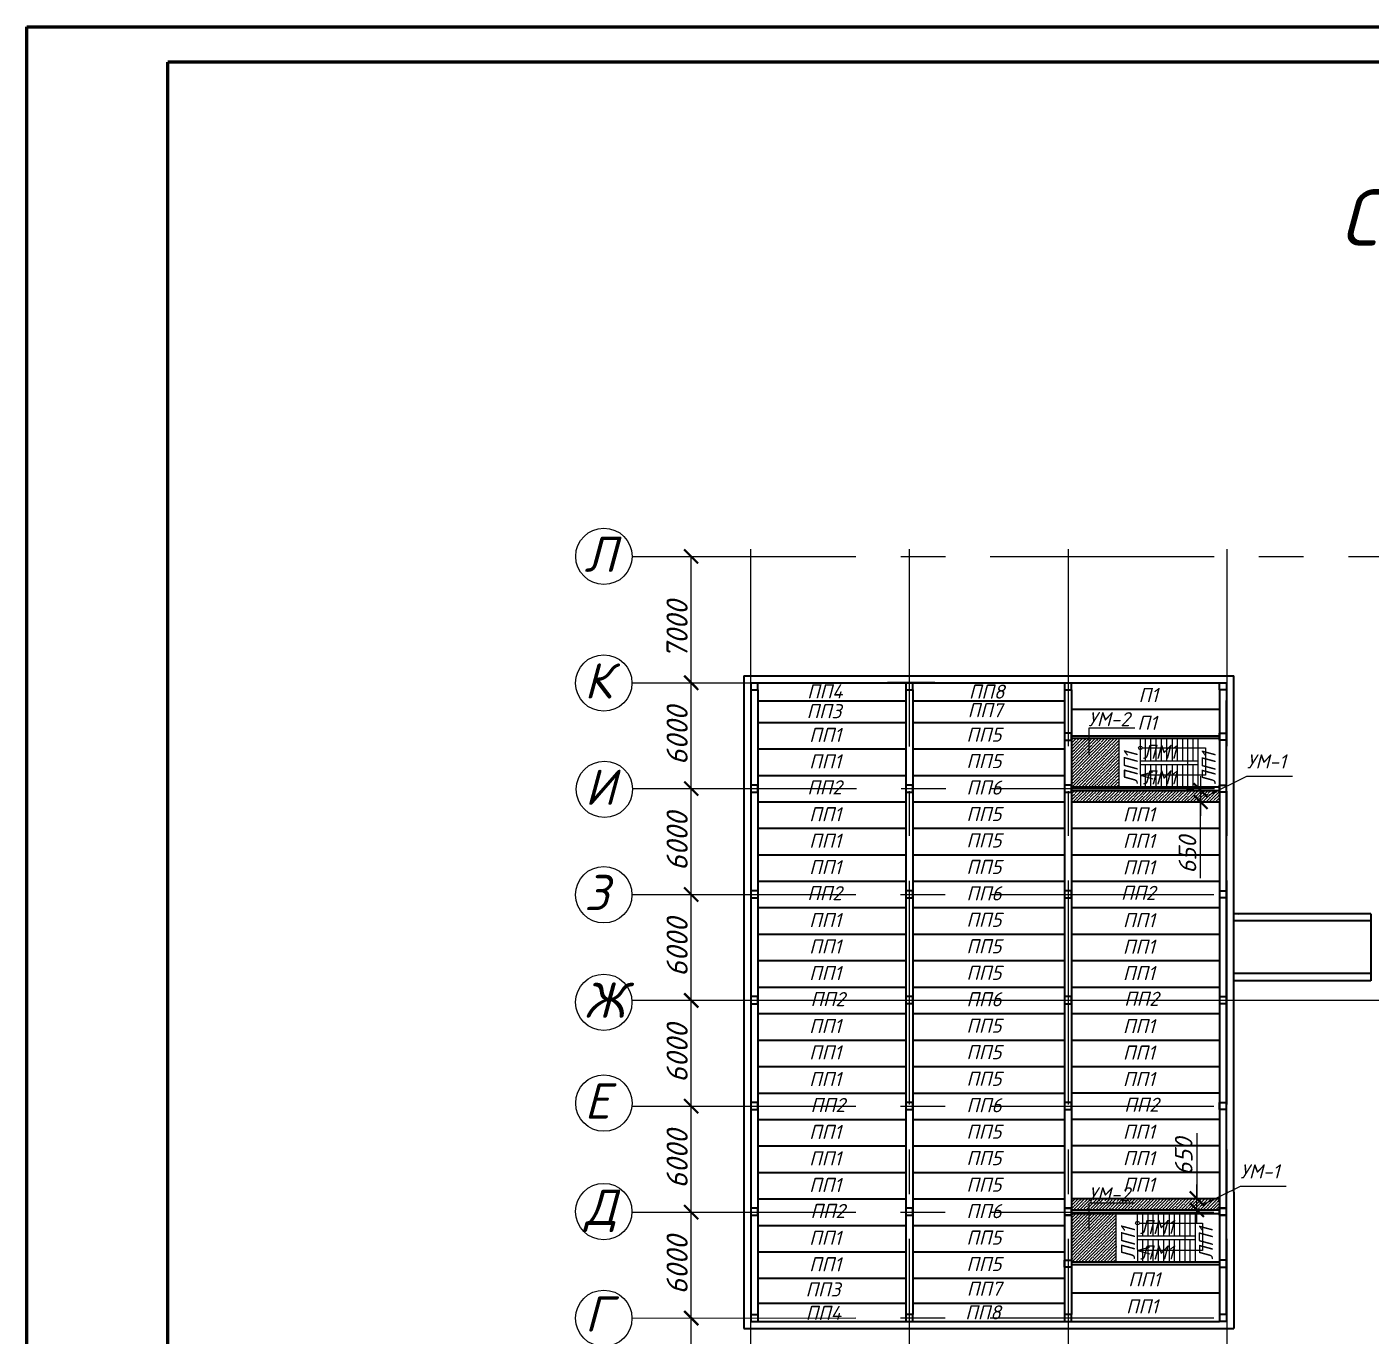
# Model space of a CAD drawing. Header units: millimetres. Extents: x -345369 to 252202, y 74562 to 424723.
# Drawn here: x -63566 to -44499, y 317889 to 336453 of the extents above; entities that cross this region are included whole.
import ezdxf
from ezdxf.enums import TextEntityAlignment as Align

# ---------------------------------------------------------------- set-up
doc = ezdxf.new("R2010")
doc.units = ezdxf.units.MM
doc.linetypes.add('CENTER', pattern=[50.8, 31.75, -6.35, 6.35, -6.35])
doc.linetypes.add('DASHDOT', pattern=[1, 0.5, -0.25, 0, -0.25])
doc.layers.add('DRAWING', color=7, linetype='Continuous')
for name, color, linetype, lineweight in [('S Asys', 1, 'DASHDOT', 13), ('колонны', 7, 'Continuous', 60), ('Нащельники', 1, 'Continuous', 30), ('Перекрытие', 7, 'Continuous', 20)]:
    doc.layers.add(name, color=color, linetype=linetype, lineweight=lineweight)
doc.styles.get("Standard").update_dxf_attribs({"font": 'isocpeur.TTF', "oblique": 15})
doc.dimstyles.new('ARCH1_ Наташа', dxfattribs={"dimtxt": 300, "dimasz": 200, "dimexe": 0, "dimexo": 0, "dimgap": 50, "dimtad": 1, "dimdec": 0, "dimlfac": 4, "dimzin": 13, "dimdsep": 46, "dimtxsty": 'Standard', "dimblk": 'ARCHTICK', "dimcen": 250, "dimdle": 1, "dimse1": 1, "dimclrt": 256, "dimadec": 0, "dimazin": 0, "dimtfac": 1, "dimtdec": 0, "dimtmove": 1, "dimatfit": 3, "dimldrblk": 'ARCHTICK', "dimfxl": 1, "dimtfill": 1, "dimtzin": 13, "dimarcsym": 0})
doc.dimstyles.new('ss400', dxfattribs={"dimtxt": 250, "dimasz": 200, "dimexe": 200, "dimexo": 200, "dimgap": 62.5, "dimtad": 1, "dimdec": 0, "dimlfac": 4, "dimrnd": 10, "dimdsep": 46, "dimtxsty": 'Standard', "dimblk": 'ARCHTICK', "dimcen": 250, "dimdle": 200, "dimadec": 0, "dimazin": 0, "dimtfac": 1, "dimtdec": 0, "dimtmove": 1, "dimatfit": 3, "dimfxl": 1, "dimarcsym": 0})
pattern_1 = [(45, (-1321707.774, 333921.09), (-44.9012806, 44.9012806), []), (45, (-1321662.87, 333921.09), (-44.9012806, 44.9012806), [79.375, -15.875, 0, -15.875])]

# ---------------------------------------------------------------- blocks, each defined once
blk = doc.blocks.new('_ArchTick')
at = {"color": 0, "linetype": 'ByBlock', "const_width": 0.15}
blk.add_lwpolyline([(-0.5, -0.5), (0.5, 0.5)], dxfattribs=at)
blk = doc.blocks.new('*D510')
at = {"layer": 'Defpoints', "color": 0, "transparency": 16777216}
for p in [(-54143, 319646), (-54143, 319646), (-53468, 318146)]:
    blk.add_point(p, dxfattribs=at)
at = {"layer": 'Нащельники', "color": 0, "lineweight": -2, "transparency": 16777216}
blk.add_line((-54143, 318145), (-54143, 319647), dxfattribs=at)
at = {"layer": 'Нащельники', "color": 0, "lineweight": -2, "transparency": 16777216, "xscale": 200, "yscale": 200, "zscale": 200}
for p, rotation in [((-54143, 319646), 90), ((-54143, 318146), 270)]:
    blk.add_blockref('_ArchTick', p, dxfattribs=dict(at, rotation=rotation))
at = {"layer": 'Нащельники', "lineweight": 25, "transparency": 16777216, "insert": (-54343, 318896), "char_height": 300, "attachment_point": 5, "rotation": 90, "bg_fill": 3, "box_fill_scale": 1.1, "bg_fill_color": 256, "bg_fill_true_color": 13158600, "bg_fill_transparency": 0}
blk.add_mtext('6000', dxfattribs=at)
blk = doc.blocks.new('*D511')
at = {"layer": 'Defpoints', "color": 0, "transparency": 16777216}
for p in [(-54143, 318145), (-54125, 318145), (-54143, 316256)]:
    blk.add_point(p, dxfattribs=at)
at = {"layer": 'Нащельники', "color": 0, "lineweight": -2, "transparency": 16777216}
for p, q in [((-54143, 316255), (-54143, 318146)), ((-54125, 318145), (-54143, 318145))]:
    blk.add_line(p, q, dxfattribs=at)
at = {"layer": 'Нащельники', "color": 0, "lineweight": -2, "transparency": 16777216, "xscale": 200, "yscale": 200, "zscale": 200}
for p, rotation in [((-54143, 318145), 90), ((-54143, 316256), 270)]:
    blk.add_blockref('_ArchTick', p, dxfattribs=dict(at, rotation=rotation))
at = {"layer": 'Нащельники', "lineweight": 25, "transparency": 16777216, "insert": (-54343, 317304), "char_height": 300, "attachment_point": 5, "rotation": 90, "bg_fill": 3, "box_fill_scale": 1.1, "bg_fill_color": 256, "bg_fill_true_color": 13158600, "bg_fill_transparency": 0}
blk.add_mtext('7000', dxfattribs=at)
blk = doc.blocks.new('*D512')
at = {"layer": 'Defpoints', "color": 0, "transparency": 16777216}
for p in [(-54143, 321148), (-54143, 321148), (-53468, 319648)]:
    blk.add_point(p, dxfattribs=at)
at = {"layer": 'Нащельники', "color": 0, "lineweight": -2, "transparency": 16777216}
blk.add_line((-54143, 319647), (-54143, 321149), dxfattribs=at)
at = {"layer": 'Нащельники', "color": 0, "lineweight": -2, "transparency": 16777216, "xscale": 200, "yscale": 200, "zscale": 200}
for p, rotation in [((-54143, 321148), 90), ((-54143, 319648), 270)]:
    blk.add_blockref('_ArchTick', p, dxfattribs=dict(at, rotation=rotation))
at = {"layer": 'Нащельники', "lineweight": 25, "transparency": 16777216, "insert": (-54343, 320398), "char_height": 300, "attachment_point": 5, "rotation": 90, "bg_fill": 3, "box_fill_scale": 1.1, "bg_fill_color": 256, "bg_fill_true_color": 13158600, "bg_fill_transparency": 0}
blk.add_mtext('6000', dxfattribs=at)
blk = doc.blocks.new('*D513')
at = {"layer": 'Defpoints', "color": 0, "transparency": 16777216}
for p in [(-54143, 322649), (-54143, 322649), (-53468, 321149)]:
    blk.add_point(p, dxfattribs=at)
at = {"layer": 'Нащельники', "color": 0, "lineweight": -2, "transparency": 16777216}
blk.add_line((-54143, 321148), (-54143, 322650), dxfattribs=at)
at = {"layer": 'Нащельники', "color": 0, "lineweight": -2, "transparency": 16777216, "xscale": 200, "yscale": 200, "zscale": 200}
for p, rotation in [((-54143, 322649), 90), ((-54143, 321149), 270)]:
    blk.add_blockref('_ArchTick', p, dxfattribs=dict(at, rotation=rotation))
at = {"layer": 'Нащельники', "lineweight": 25, "transparency": 16777216, "insert": (-54343, 321899), "char_height": 300, "attachment_point": 5, "rotation": 90, "bg_fill": 3, "box_fill_scale": 1.1, "bg_fill_color": 256, "bg_fill_true_color": 13158600, "bg_fill_transparency": 0}
blk.add_mtext('6000', dxfattribs=at)
blk = doc.blocks.new('*D514')
at = {"layer": 'Defpoints', "color": 0, "transparency": 16777216}
for p in [(-54143, 324151), (-54143, 324151), (-53468, 322651)]:
    blk.add_point(p, dxfattribs=at)
at = {"layer": 'Нащельники', "color": 0, "lineweight": -2, "transparency": 16777216}
blk.add_line((-54143, 322650), (-54143, 324152), dxfattribs=at)
at = {"layer": 'Нащельники', "color": 0, "lineweight": -2, "transparency": 16777216, "xscale": 200, "yscale": 200, "zscale": 200}
for p, rotation in [((-54143, 324151), 90), ((-54143, 322651), 270)]:
    blk.add_blockref('_ArchTick', p, dxfattribs=dict(at, rotation=rotation))
at = {"layer": 'Нащельники', "lineweight": 25, "transparency": 16777216, "insert": (-54343, 323401), "char_height": 300, "attachment_point": 5, "rotation": 90, "bg_fill": 3, "box_fill_scale": 1.1, "bg_fill_color": 256, "bg_fill_true_color": 13158600, "bg_fill_transparency": 0}
blk.add_mtext('6000', dxfattribs=at)
blk = doc.blocks.new('*D515')
at = {"layer": 'Defpoints', "color": 0, "transparency": 16777216}
for p in [(-54143, 325652), (-54143, 325652), (-53468, 324152)]:
    blk.add_point(p, dxfattribs=at)
at = {"layer": 'Нащельники', "color": 0, "lineweight": -2, "transparency": 16777216}
blk.add_line((-54143, 324151), (-54143, 325653), dxfattribs=at)
at = {"layer": 'Нащельники', "color": 0, "lineweight": -2, "transparency": 16777216, "xscale": 200, "yscale": 200, "zscale": 200}
for p, rotation in [((-54143, 325652), 90), ((-54143, 324152), 270)]:
    blk.add_blockref('_ArchTick', p, dxfattribs=dict(at, rotation=rotation))
at = {"layer": 'Нащельники', "lineweight": 25, "transparency": 16777216, "insert": (-54343, 324902), "char_height": 300, "attachment_point": 5, "rotation": 90, "bg_fill": 3, "box_fill_scale": 1.1, "bg_fill_color": 256, "bg_fill_true_color": 13158600, "bg_fill_transparency": 0}
blk.add_mtext('6000', dxfattribs=at)
blk = doc.blocks.new('*D516')
at = {"layer": 'Defpoints', "color": 0, "transparency": 16777216}
for p in [(-54143, 327153), (-54143, 327153), (-53468, 325653)]:
    blk.add_point(p, dxfattribs=at)
at = {"layer": 'Нащельники', "color": 0, "lineweight": -2, "transparency": 16777216}
blk.add_line((-54143, 325652), (-54143, 327154), dxfattribs=at)
at = {"layer": 'Нащельники', "color": 0, "lineweight": -2, "transparency": 16777216, "xscale": 200, "yscale": 200, "zscale": 200}
for p, rotation in [((-54143, 327153), 90), ((-54143, 325653), 270)]:
    blk.add_blockref('_ArchTick', p, dxfattribs=dict(at, rotation=rotation))
at = {"layer": 'Нащельники', "lineweight": 25, "transparency": 16777216, "insert": (-54343, 326403), "char_height": 300, "attachment_point": 5, "rotation": 90, "bg_fill": 3, "box_fill_scale": 1.1, "bg_fill_color": 256, "bg_fill_true_color": 13158600, "bg_fill_transparency": 0}
blk.add_mtext('6000', dxfattribs=at)
blk = doc.blocks.new('*D517')
at = {"layer": 'Defpoints', "color": 0, "transparency": 16777216}
for p in [(-54144, 328946), (-54144, 328946), (-53469, 327155)]:
    blk.add_point(p, dxfattribs=at)
at = {"layer": 'Нащельники', "color": 0, "lineweight": -2, "transparency": 16777216}
blk.add_line((-54144, 327154), (-54144, 328947), dxfattribs=at)
at = {"layer": 'Нащельники', "color": 0, "lineweight": -2, "transparency": 16777216, "xscale": 200, "yscale": 200, "zscale": 200}
for p, rotation in [((-54144, 328946), 90), ((-54144, 327155), 270)]:
    blk.add_blockref('_ArchTick', p, dxfattribs=dict(at, rotation=rotation))
at = {"layer": 'Нащельники', "lineweight": 25, "transparency": 16777216, "insert": (-54344, 327905), "char_height": 300, "attachment_point": 5, "rotation": 90, "bg_fill": 3, "box_fill_scale": 1.1, "bg_fill_color": 256, "bg_fill_true_color": 13158600, "bg_fill_transparency": 0}
blk.add_mtext('7000', dxfattribs=at)
blk = doc.blocks.new('*D527')
at = {"color": 0, "lineweight": -2, "transparency": 16777216}
for p, q in [((-46917, 325828), (-46917, 325265)), ((-47015, 325628), (-47117, 325628)), ((-47015, 325465), (-47117, 325465)), ((-46917, 324381), (-46917, 325465))]:
    blk.add_line(p, q, dxfattribs=at)
at = {"layer": 'Defpoints', "color": 0, "transparency": 16777216}
for p in [(-46815, 325628), (-46917, 325465), (-46815, 325465)]:
    blk.add_point(p, dxfattribs=at)
at = {"color": 0, "lineweight": -2, "transparency": 16777216, "xscale": 200, "yscale": 200, "zscale": 200}
for p, rotation in [((-46917, 325628), 90), ((-46917, 325465), 270)]:
    blk.add_blockref('_ArchTick', p, dxfattribs=dict(at, rotation=rotation))
at = {"color": 0, "lineweight": 25, "transparency": 16777216, "insert": (-47104, 324715), "char_height": 250, "attachment_point": 5, "rotation": 90}
blk.add_mtext('650', dxfattribs=at)
blk = doc.blocks.new('*D528')
at = {"color": 0, "lineweight": -2, "transparency": 16777216}
for p, q in [((-46970, 320768), (-46970, 319840)), ((-46970, 319479), (-46970, 320040)), ((-46990, 319840), (-46770, 319840)), ((-46990, 319679), (-46770, 319679))]:
    blk.add_line(p, q, dxfattribs=at)
at = {"layer": 'Defpoints', "color": 0, "transparency": 16777216}
for p in [(-47190, 319840), (-46970, 319840), (-47190, 319679)]:
    blk.add_point(p, dxfattribs=at)
at = {"color": 0, "lineweight": -2, "transparency": 16777216, "xscale": 200, "yscale": 200, "zscale": 200}
for p, rotation in [((-46970, 319840), 90), ((-46970, 319679), 270)]:
    blk.add_blockref('_ArchTick', p, dxfattribs=dict(at, rotation=rotation))
at = {"color": 0, "lineweight": 25, "transparency": 16777216, "insert": (-47157, 320434), "char_height": 250, "attachment_point": 5, "rotation": 90}
blk.add_mtext('650', dxfattribs=at)

msp = doc.modelspace()

# ---------------------------------------------------------------- hatches: boundary and pattern name
at = {"lineweight": 25}
h = msp.add_hatch(dxfattribs=at)
h.set_pattern_fill('ANSI35', color=256, scale=10)
h.set_pattern_definition(pattern_1)
h.paths.add_polyline_path([(-48748.283194, 326365.917787), (-48748.283194, 325677.82248), (-48074.677746, 325677.82248), (-48074.677746, 326365.726824)])
h = msp.add_hatch(dxfattribs=at)
h.set_pattern_fill('ANSI35', color=256, scale=10, style=0)
h.set_pattern_definition(pattern_1)
h.paths.add_polyline_path([(-46648.283194, 325464.513123), (-46648.283194, 325602.82248), (-46648.389699, 325602.82248), (-46648.389699, 325627.82248), (-48748.283194, 325627.82248), (-48748.283194, 325464.513123)])
h = msp.add_hatch(dxfattribs=at)
h.set_pattern_fill('ANSI35', color=256, scale=10, style=0)
h.set_pattern_definition(pattern_1)
h.paths.add_polyline_path([(-48748.283194, 319839.917797), (-48748.283194, 319679.013094), (-46648.389699, 319679.013094), (-46648.389699, 319704.013094), (-46648.387729, 319839.917797)])
h = msp.add_hatch(dxfattribs=at)
h.set_pattern_fill('ANSI35', color=256, scale=10)
h.set_pattern_definition(pattern_1)
h.paths.add_polyline_path([(-48748.283194, 318940.917787), (-48114.525131, 318941.097454), (-48114.525131, 319627.82248), (-48748.283194, 319627.82248)])

# ---------------------------------------------------------------- linework, layer by layer
at = {"lineweight": 35}
for p, q in [((-51435.783194, 327253.417787), (-50635.783194, 327253.417787)), ((-51360.783194, 327253.417787), (-50685.783194, 327253.417787)), ((-50635.783194, 327253.417787), (-48460.783194, 327253.417787)), ((-48460.783194, 327253.417787), (-47660.783194, 327253.417787)), ((-47660.783194, 327253.417787), (-46985.783194, 327253.417787)), ((-46985.783194, 327253.417787), (-46448.283194, 327253.417787)), ((-46448.283194, 319928.417787), (-46448.283194, 327253.417787)), ((-53298.283194, 327153.417787), (-51435.783194, 327153.417787)), ((-53298.283194, 327153.417787), (-53298.283194, 326903.417787)), ((-53298.283194, 327053.417787), (-53198.283194, 327053.417787)), ((-53198.283194, 327053.417787), (-53198.283194, 327153.417787)), ((-53198.283194, 327053.417787), (-53198.283194, 318194.908029)), ((-51435.783194, 327153.417787), (-50635.783194, 327153.417787)), ((-50685.783194, 327153.417787), (-51360.783194, 327153.417787)), ((-51098.283194, 327153.417787), (-51098.283194, 327053.417787)), ((-51098.283194, 327053.417787), (-50998.283194, 327053.417787)), ((-51098.283194, 327053.417787), (-51098.283194, 318194.908029)), ((-50998.283194, 327053.417787), (-50998.283194, 327153.417787)), ((-50998.283194, 327053.417787), (-50998.283194, 318194.908029)), ((-50635.783194, 327153.417787), (-48460.783194, 327153.417787)), ((-48848.283194, 327153.417787), (-48848.283194, 327053.417787)), ((-48848.283194, 327053.417787), (-48748.283194, 327053.417787)), ((-48848.283194, 327053.417787), (-48848.265535, 318194.908029)), ((-48748.283194, 327053.417787), (-48748.283194, 327153.417787)), ((-48748.283194, 327053.417787), (-48748.283194, 318194.908029)), ((-48460.783194, 327153.417787), (-47660.783194, 327153.417787)), ((-47660.783194, 327153.417787), (-46985.783194, 327153.417787)), ((-46985.783194, 327153.417787), (-46548.283194, 327153.417787)), ((-46648.283194, 327053.417787), (-46648.283194, 327153.417787)), ((-46548.283194, 327053.417787), (-46648.283194, 327053.417787)), ((-46648.283194, 327053.417787), (-46648.283194, 318194.908029)), ((-46548.283194, 327153.417787), (-46548.283194, 326903.417787)), ((-53298.283194, 326903.417787), (-53298.265535, 318095.503337)), ((-53198.283194, 326896.343318), (-51098.389699, 326896.343318)), ((-50998.283194, 326896.343318), (-48848.282881, 326896.343318)), ((-46548.283194, 318194.908029), (-46548.283194, 326903.417787)), ((-48748.283194, 326780.822787), (-46648.283194, 326780.822787)), ((-53198.176689, 326589.917797), (-51098.283194, 326589.917797)), ((-50998.176689, 326589.917797), (-48848.28227, 326589.917797)), ((-48748.283194, 326440.917787), (-48848.283194, 326440.917787)), ((-48848.283194, 326440.32248), (-48848.283194, 326340.32248)), ((-48748.283194, 326340.917787), (-48748.283194, 326440.917787)), ((-46648.389699, 326440.917787), (-46548.283194, 326440.917787)), ((-46648.389699, 326340.917787), (-46648.389699, 326440.917787)), ((-46548.283194, 326453.417787), (-46548.283194, 326303.417787)), ((-48848.283194, 326340.917787), (-48748.283194, 326340.917787)), ((-48848.283194, 326340.32248), (-48748.283194, 326340.32248)), ((-48748.283194, 326403.007518), (-46648.389699, 326402.41221)), ((-48748.283194, 326365.917787), (-46648.389699, 326365.917787)), ((-46548.283194, 326340.917787), (-46648.389699, 326340.917787)), ((-53198.176689, 326214.917797), (-51098.283194, 326214.917797)), ((-50998.176689, 326214.917797), (-48848.281522, 326214.917797)), ((-53198.176689, 325703.417787), (-53298.283194, 325703.417787)), ((-53198.176689, 325839.917797), (-51098.283194, 325839.917797)), ((-53198.176689, 325603.417787), (-53198.176689, 325703.417787)), ((-50998.283194, 325702.82248), (-51098.283194, 325702.82248)), ((-51098.283194, 325702.82248), (-51098.283194, 325602.82248)), ((-50998.283194, 325602.82248), (-50998.283194, 325702.82248)), ((-50998.176689, 325839.917797), (-48848.280775, 325839.917797)), ((-48748.283194, 325703.417787), (-48848.283194, 325703.417787)), ((-48848.283194, 325702.82248), (-48848.283194, 325602.82248)), ((-48748.283194, 325603.417787), (-48748.283194, 325703.417787)), ((-48748.283194, 325677.82248), (-46648.389699, 325677.82248)), ((-47773.297462, 325678.417787), (-46648.389699, 325678.417787)), ((-46648.389699, 325703.417787), (-46548.283194, 325703.417787)), ((-46648.389699, 325603.417787), (-46648.389699, 325703.417787)), ((-53298.283194, 325603.417787), (-53198.176689, 325603.417787)), ((-51098.283194, 325602.82248), (-50998.283194, 325602.82248)), ((-48848.283194, 325603.417787), (-48748.283194, 325603.417787)), ((-48748.283194, 325627.82248), (-46648.389699, 325627.82248)), ((-46548.283194, 325603.417787), (-46648.389699, 325603.417787)), ((-53198.176689, 325464.917797), (-51098.283194, 325464.917797)), ((-50998.176689, 325464.917797), (-48848.280027, 325464.917797)), ((-48748.283194, 325464.513123), (-46648.283194, 325464.513123)), ((-53198.176689, 325089.917797), (-51098.283194, 325089.917797)), ((-50998.176689, 325089.917797), (-48848.27928, 325089.917797)), ((-48748.283194, 325089.513123), (-46648.283194, 325089.513123)), ((-53198.176689, 324714.917797), (-51098.283194, 324714.917797)), ((-50998.176689, 324714.917797), (-48848.278532, 324714.917797)), ((-48748.283194, 324714.513123), (-46648.283194, 324714.513123)), ((-53198.176689, 324203.417787), (-53298.283194, 324203.417787)), ((-53198.176689, 324339.513123), (-51098.283194, 324339.513123)), ((-53198.176689, 324203.417787), (-53198.176689, 324103.417787)), ((-50998.283194, 324203.417787), (-51098.283194, 324203.417787)), ((-51098.283194, 324203.417787), (-51098.283194, 324103.417787)), ((-50998.283194, 324103.417787), (-50998.283194, 324203.417787)), ((-50998.176689, 324339.513123), (-48848.277784, 324339.513123)), ((-48748.283194, 324203.417787), (-48848.283194, 324203.417787)), ((-48848.283194, 324203.417787), (-48848.283194, 324103.417787)), ((-48748.283194, 324339.513123), (-46648.283194, 324339.513123)), ((-48748.283194, 324103.417787), (-48748.283194, 324203.417787)), ((-46648.389699, 324203.417787), (-46548.283194, 324203.417787)), ((-46648.389699, 324203.417787), (-46648.389699, 324103.417787)), ((-53298.283194, 324103.417787), (-53198.176689, 324103.417787)), ((-53198.176689, 323964.513123), (-51098.283194, 323964.513123)), ((-51098.283194, 324103.417787), (-50998.283194, 324103.417787)), ((-50998.176689, 323964.513123), (-48848.277036, 323964.513123)), ((-48848.283194, 324103.417787), (-48748.283194, 324103.417787)), ((-48748.283194, 323964.513123), (-46648.283194, 323964.513123)), ((-46548.283194, 324103.417787), (-46648.389699, 324103.417787)), ((-44504.333833, 323878.417787), (-46448.283194, 323878.417787)), ((-44504.333833, 323778.417787), (-46448.283194, 323778.417787)), ((-44504.333833, 323878.417787), (-44504.333833, 322928.417787)), ((-53198.176689, 323589.513123), (-51098.283194, 323589.513123)), ((-50998.176689, 323589.513123), (-48848.276289, 323589.513123)), ((-48748.283194, 323589.513123), (-46648.283194, 323589.513123)), ((-53198.176689, 323214.513123), (-51098.283194, 323214.513123)), ((-50998.176689, 323214.513123), (-48848.275541, 323214.513123)), ((-48748.283194, 323214.513123), (-46648.283194, 323214.513123)), ((-44504.333833, 323028.417787), (-46448.283194, 323028.417787)), ((-53198.176689, 322837.513132), (-51098.283194, 322837.513132)), ((-50998.176689, 322837.513132), (-48848.27479, 322837.513132)), ((-48748.283194, 322837.513132), (-46648.283194, 322837.513132)), ((-44504.333833, 322928.417787), (-46448.283194, 322928.417787)), ((-53196.954117, 322702.730417), (-53296.954117, 322702.730417)), ((-53296.954117, 322702.730417), (-53296.954117, 322602.730417)), ((-53196.954117, 322602.730417), (-53196.954117, 322702.730417)), ((-50998.283194, 322703.417787), (-51098.283194, 322703.417787)), ((-51098.283194, 322703.417787), (-51098.283194, 322603.417787)), ((-50998.283194, 322603.417787), (-50998.283194, 322703.417787)), ((-48848.283194, 322702.82248), (-48848.283194, 322602.82248)), ((-48748.283194, 322702.82248), (-48848.283194, 322702.82248)), ((-48748.283194, 322602.82248), (-48748.283194, 322702.82248)), ((-46648.389699, 322702.82248), (-46648.389699, 322602.82248)), ((-46648.389699, 322702.82248), (-46548.283194, 322702.82248)), ((-53296.954117, 322602.730417), (-53196.954117, 322602.730417)), ((-53198.176689, 322462.513132), (-51098.283194, 322462.513132)), ((-51098.283194, 322603.417787), (-50998.283194, 322603.417787)), ((-50998.176689, 322462.513132), (-48848.274042, 322462.513132)), ((-48848.283194, 322602.82248), (-48748.283194, 322602.82248)), ((-48748.283194, 322462.513132), (-46648.283194, 322462.513132)), ((-46548.283194, 322602.82248), (-46648.389699, 322602.82248)), ((-53198.176689, 322087.513132), (-51098.283194, 322087.513132)), ((-50998.176689, 322087.513132), (-48848.273295, 322087.513132)), ((-48748.283194, 322087.513132), (-46648.283194, 322087.513132)), ((-53198.176689, 321712.513132), (-51098.283194, 321712.513132)), ((-50998.176689, 321712.513132), (-48848.272547, 321712.513132)), ((-48748.283194, 321712.513132), (-46648.283194, 321712.513132)), ((-53197.672973, 321335.370085), (-51097.779478, 321335.370085)), ((-50997.672973, 321335.370085), (-48848.271795, 321335.370085)), ((-48748.283194, 321339.917797), (-46648.283194, 321339.917797)), ((-53198.176689, 321203.417787), (-53298.283194, 321203.417787)), ((-53298.283194, 321103.417787), (-53198.176689, 321103.417787)), ((-53198.176689, 321103.417787), (-53198.176689, 321203.417787)), ((-50998.283194, 321203.417787), (-51098.283194, 321203.417787)), ((-51098.283194, 321203.417787), (-51098.283194, 321103.417787)), ((-51098.283194, 321103.417787), (-50998.283194, 321103.417787)), ((-50998.283194, 321103.417787), (-50998.283194, 321203.417787)), ((-48848.283194, 321202.82248), (-48848.283194, 321102.82248)), ((-48748.283194, 321202.82248), (-48848.283194, 321202.82248)), ((-48848.283194, 321102.82248), (-48748.283194, 321102.82248)), ((-48748.283194, 321102.82248), (-48748.283194, 321202.82248)), ((-46648.389699, 321102.82248), (-46648.389699, 321202.82248)), ((-46648.389699, 321202.82248), (-46548.283194, 321202.82248)), ((-46548.283194, 321102.82248), (-46648.389699, 321102.82248)), ((-53197.672973, 320960.370085), (-51097.779478, 320960.370085)), ((-50997.672973, 320960.370085), (-48848.271048, 320960.370085)), ((-48748.283194, 320964.917797), (-46648.283194, 320964.917797)), ((-53198.176689, 320585.370085), (-51098.283194, 320585.370085)), ((-50998.176689, 320585.370085), (-48848.2703, 320585.370085)), ((-48748.283194, 320589.917797), (-46648.283194, 320589.917797)), ((-53198.176689, 320210.370085), (-51098.283194, 320210.370085)), ((-50998.176689, 320210.370085), (-48848.269553, 320210.370085)), ((-48748.283194, 320214.917797), (-46648.283194, 320214.917797)), ((-53198.176689, 319833.419383), (-51098.283194, 319833.419383)), ((-50998.176689, 319833.419383), (-48848.268802, 319833.419383)), ((-48748.283194, 319839.917797), (-46648.283194, 319839.917797)), ((-46448.283194, 319928.417787), (-46448.283194, 319540.917787)), ((-53198.176689, 319702.82248), (-53298.283194, 319702.82248)), ((-53298.283194, 319602.82248), (-53198.176689, 319602.82248)), ((-53198.176689, 319602.82248), (-53198.176689, 319702.82248)), ((-50998.283194, 319702.82248), (-51098.283194, 319702.82248)), ((-51098.283194, 319702.82248), (-51098.283194, 319602.82248)), ((-51098.283194, 319602.82248), (-50998.283194, 319602.82248)), ((-50998.283194, 319602.82248), (-50998.283194, 319702.82248)), ((-48848.283194, 319703.417787), (-48748.283194, 319703.417787)), ((-48848.283194, 319702.82248), (-48848.283194, 319602.82248)), ((-48748.283194, 319702.82248), (-48848.283194, 319702.82248)), ((-48748.283194, 319603.417787), (-48848.283194, 319603.417787)), ((-48848.283194, 319602.82248), (-48748.283194, 319602.82248)), ((-48748.283194, 319703.417787), (-48748.283194, 319603.417787)), ((-48748.283194, 319602.82248), (-48748.283194, 319702.82248)), ((-48748.283194, 319679.013094), (-46648.389699, 319679.013094)), ((-48748.283194, 319629.013094), (-46648.389699, 319629.013094)), ((-48748.283194, 319627.82248), (-47776.297462, 319627.82248)), ((-47773.297462, 319628.417787), (-46648.389699, 319628.417787)), ((-47773.297462, 319628.417787), (-46648.389699, 319628.417787)), ((-46648.389699, 319703.417787), (-46548.283194, 319703.417787)), ((-46648.389699, 319603.417787), (-46648.389699, 319703.417787)), ((-46648.389699, 319703.417787), (-46648.389699, 319603.417787)), ((-46548.283194, 319703.417787), (-46648.389699, 319703.417787)), ((-46548.283194, 319603.417787), (-46648.389699, 319603.417787)), ((-46648.389699, 319603.417787), (-46548.283194, 319603.417787)), ((-53198.176689, 319458.419383), (-51098.283194, 319458.419383)), ((-50998.176689, 319458.419383), (-48848.268054, 319458.419383)), ((-46448.283194, 319540.917787), (-46448.265535, 317995.503337)), ((-53198.176689, 319083.419383), (-51098.283194, 319083.419383)), ((-50998.176689, 319083.419383), (-48848.267306, 319083.419383)), ((-48848.283194, 318866.513094), (-48848.283194, 318966.513094)), ((-48848.283194, 318966.513094), (-48748.283194, 318966.513094)), ((-48848.283194, 318965.917787), (-48748.283194, 318965.917787)), ((-48748.283194, 318865.917787), (-48848.283194, 318865.917787)), ((-48748.283194, 318965.917787), (-48748.283194, 318865.917787)), ((-48748.283194, 318940.917787), (-46648.389699, 318940.917787)), ((-48748.283194, 318903.007518), (-46648.389699, 318903.602825)), ((-46648.389699, 318965.917787), (-46648.389699, 318865.917787)), ((-46548.283194, 318965.917787), (-46648.389699, 318965.917787)), ((-46648.389699, 318865.917787), (-46548.283194, 318865.917787)), ((-53198.176689, 318708.419383), (-51098.283194, 318708.419383)), ((-50998.176689, 318708.419383), (-48848.266559, 318708.419383)), ((-48748.283194, 318500.487989), (-46648.283194, 318500.487989)), ((-53198.283194, 318358.418003), (-51098.389699, 318358.418003)), ((-50998.283194, 318358.418003), (-48848.265861, 318358.418003)), ((-53298.265535, 318194.908029), (-53198.265535, 318194.908029)), ((-53298.265535, 318095.503337), (-52110.765826, 318095.894958)), ((-53198.265535, 318194.908029), (-53198.265535, 318095.453206)), ((-52110.765826, 318095.894958), (-51435.765535, 318095.503337)), ((-51435.765535, 318095.503337), (-49673.515535, 318094.908029)), ((-50998.265535, 318194.908029), (-51098.265535, 318194.908029)), ((-51098.265535, 318194.908029), (-51098.265535, 318094.908029)), ((-50998.265535, 318094.908029), (-50998.265535, 318194.908029)), ((-49718.3122, 318094.923162), (-46648.265535, 318094.908029)), ((-48748.265535, 318194.908029), (-48848.265535, 318194.908029)), ((-48848.265535, 318194.908029), (-48848.265535, 318094.908029)), ((-48748.265535, 318094.908029), (-48748.265535, 318194.908029)), ((-46548.265535, 318194.908029), (-46648.265535, 318194.908029)), ((-46648.265535, 318194.908029), (-46648.265535, 318094.908029)), ((-46548.265535, 318095.749745), (-46648.265535, 318095.749745)), ((-46548.265535, 318194.908029), (-46548.265535, 318095.749745)), ((-52110.765535, 317995.503337), (-51435.765535, 317995.503337)), ((-51435.765535, 317995.503337), (-49235.765535, 317995.503337)), ((-49235.765535, 317995.503337), (-46448.265535, 317995.503337))]:
    msp.add_line(p, q, dxfattribs=at)
at = {"lineweight": 25}
for p, q in [((-48503.53866, 326509.853092), (-48505.259479, 326128.813666)), ((-47851.268057, 326509.853092), (-48503.53866, 326509.853092)), ((-46264.05652, 325822.757776), (-46810.086391, 325552.965089)), ((-45611.785917, 325822.757776), (-46264.05652, 325822.757776)), ((-46356.888686, 320009.577248), (-46902.918557, 319739.784562)), ((-45704.618083, 320009.577248), (-46356.888686, 320009.577248)), ((-48503.53866, 319772.9484), (-48505.259479, 319391.908973)), ((-47851.268057, 319772.9484), (-48503.53866, 319772.9484))]:
    msp.add_line(p, q, dxfattribs=at)
for centre in [(-55381.039647, 328945.924894), (-55384.044334, 327149.866231), (-55375.01127, 325642.246467), (-55384.036808, 324148.101085), (-55383.050139, 322622.010961), (-55381.474565, 321193.730487), (-55383.983944, 319654.12918), (-55384.040432, 318141.263233)]:
    msp.add_circle(centre, 400, dxfattribs=at)
at = {"layer": 'DRAWING'}
for p, q in [((-48748.283194, 326340.32248), (-48748.283194, 326440.32248)), ((-48748.283194, 326365.917787), (-46648.389699, 326365.32248)), ((-48074.677746, 325679.928037), (-48074.677746, 326367.428037)), ((-47771.769983, 326041.237423), (-47771.769983, 326366.237423)), ((-47696.769983, 326041.237423), (-47696.769983, 326366.237423)), ((-47621.769983, 326041.237423), (-47621.769983, 326366.237423)), ((-47546.769983, 326041.237423), (-47546.769983, 326366.237423)), ((-47471.769983, 326041.237423), (-47471.769983, 326366.237423)), ((-47396.769983, 326041.237423), (-47396.769983, 326366.237423)), ((-47321.769983, 326366.237423), (-47321.769983, 326041.237423)), ((-47246.769983, 326041.237423), (-47246.769983, 326366.237423)), ((-47171.769983, 326041.237423), (-47171.769983, 326366.237423)), ((-47096.769983, 325678.737423), (-47096.769983, 326366.237423)), ((-47024.769983, 326041.83273), (-47024.769983, 326366.83273)), ((-46949.769983, 325679.33273), (-46949.769983, 326366.83273)), ((-47745.883267, 326229.33273), (-46949.769983, 326229.33273)), ((-46949.769983, 326229.33273), (-46849.769983, 326229.33273)), ((-46849.769983, 326229.33273), (-46849.769983, 325841.83273)), ((-47096.769983, 326041.237423), (-47771.769983, 326041.237423)), ((-47771.769983, 325991.237423), (-47771.769983, 326041.237423)), ((-47096.769983, 325991.237423), (-47771.769983, 325991.237423)), ((-47771.769983, 325854.624138), (-47771.769983, 325991.237423)), ((-47771.769983, 325841.83273), (-47596.769983, 325891.83273)), ((-47771.769983, 325841.83273), (-47596.769983, 325891.83273)), ((-47696.769983, 325678.737423), (-47696.769983, 325991.237423)), ((-46949.769983, 326041.83273), (-47624.769983, 326041.83273)), ((-46949.769983, 325991.83273), (-47624.769983, 325991.83273)), ((-47621.769983, 325678.737423), (-47621.769983, 325991.237423)), ((-47546.769983, 325678.737423), (-47546.769983, 325991.237423)), ((-47471.769983, 325678.737423), (-47471.769983, 325991.237423)), ((-47396.769983, 325678.737423), (-47396.769983, 325991.237423)), ((-47321.769983, 325991.237423), (-47321.769983, 325678.737423)), ((-47246.769983, 325678.737423), (-47246.769983, 325991.237423)), ((-47171.769983, 325678.737423), (-47171.769983, 325991.237423)), ((-47024.769983, 325679.33273), (-47024.769983, 325991.83273)), ((-48748.283194, 325702.82248), (-48848.283194, 325702.82248)), ((-48748.283194, 325602.82248), (-48748.283194, 325702.82248)), ((-47771.769983, 325854.624138), (-47771.769983, 325678.737423)), ((-46996.769983, 325841.83273), (-47771.769983, 325841.83273)), ((-46849.769983, 325841.83273), (-47771.769983, 325841.83273)), ((-47771.769983, 325841.83273), (-47596.769983, 325791.83273)), ((-47771.769983, 325841.83273), (-47596.769983, 325791.83273)), ((-48848.283194, 325602.82248), (-48748.283194, 325602.82248)), ((-53198.176689, 324202.82248), (-53198.176689, 324102.82248)), ((-50998.283194, 324202.82248), (-51098.283194, 324202.82248)), ((-51098.283194, 324202.82248), (-51098.283194, 324102.82248)), ((-50998.283194, 324102.82248), (-50998.283194, 324202.82248)), ((-48848.283194, 324202.82248), (-48848.283194, 324102.82248)), ((-48748.283194, 324202.82248), (-48848.283194, 324202.82248)), ((-48748.283194, 324102.82248), (-48748.283194, 324202.82248)), ((-46648.389699, 324202.82248), (-46648.389699, 324102.82248)), ((-51098.283194, 324102.82248), (-50998.283194, 324102.82248)), ((-48848.283194, 324102.82248), (-48748.283194, 324102.82248)), ((-53196.954117, 322702.13511), (-53296.954117, 322702.13511)), ((-53296.954117, 322702.13511), (-53296.954117, 322602.13511)), ((-53196.954117, 322602.13511), (-53196.954117, 322702.13511)), ((-50998.283194, 322702.82248), (-51098.283194, 322702.82248)), ((-51098.283194, 322702.82248), (-51098.283194, 322602.82248)), ((-50998.283194, 322602.82248), (-50998.283194, 322702.82248)), ((-53296.954117, 322602.13511), (-53196.954117, 322602.13511)), ((-51098.283194, 322602.82248), (-50998.283194, 322602.82248)), ((-50998.283194, 321202.82248), (-51098.283194, 321202.82248)), ((-51098.283194, 321202.82248), (-51098.283194, 321102.82248)), ((-51098.283194, 321102.82248), (-50998.283194, 321102.82248)), ((-50998.283194, 321102.82248), (-50998.283194, 321202.82248)), ((-48848.283194, 319704.013094), (-48748.283194, 319704.013094)), ((-48748.283194, 319604.013094), (-48848.283194, 319604.013094)), ((-48748.283194, 319704.013094), (-48748.283194, 319604.013094)), ((-48114.525131, 318943.023344), (-48114.525131, 319630.523344)), ((-47968.644847, 319628.417787), (-47743.644847, 319628.417787)), ((-47813.144847, 319304.013094), (-47813.144847, 319629.013094)), ((-47738.144847, 319304.013094), (-47738.144847, 319629.013094)), ((-47663.144847, 319304.013094), (-47663.144847, 319629.013094)), ((-47588.144847, 319304.013094), (-47588.144847, 319629.013094)), ((-47551.297462, 319627.82248), (-46648.389699, 319627.82248)), ((-47513.144847, 319304.013094), (-47513.144847, 319629.013094)), ((-47438.144847, 319304.013094), (-47438.144847, 319629.013094)), ((-47363.144847, 319629.013094), (-47363.144847, 319304.013094)), ((-47288.144847, 319304.013094), (-47288.144847, 319629.013094)), ((-47213.144847, 319304.013094), (-47213.144847, 319629.013094)), ((-47138.144847, 318941.513094), (-47138.144847, 319629.013094)), ((-47066.144847, 319304.608402), (-47066.144847, 319629.608402)), ((-46991.144847, 318942.108402), (-46991.144847, 319629.608402)), ((-47787.258131, 319492.108402), (-46991.144847, 319492.108402)), ((-46991.144847, 319492.108402), (-46891.144847, 319492.108402)), ((-46891.144847, 319492.108402), (-46891.144847, 319104.608402)), ((-47138.144847, 319304.013094), (-47813.144847, 319304.013094)), ((-47813.144847, 319254.013094), (-47813.144847, 319304.013094)), ((-47138.144847, 319254.013094), (-47813.144847, 319254.013094)), ((-47813.144847, 319117.39981), (-47813.144847, 319254.013094)), ((-47738.144847, 318941.513094), (-47738.144847, 319254.013094)), ((-46991.144847, 319304.608402), (-47666.144847, 319304.608402)), ((-46991.144847, 319254.608402), (-47666.144847, 319254.608402)), ((-47663.144847, 318941.513094), (-47663.144847, 319254.013094)), ((-47588.144847, 318941.513094), (-47588.144847, 319254.013094)), ((-47513.144847, 318941.513094), (-47513.144847, 319254.013094)), ((-47438.144847, 318941.513094), (-47438.144847, 319254.013094)), ((-47363.144847, 319254.013094), (-47363.144847, 318941.513094)), ((-47288.144847, 318941.513094), (-47288.144847, 319254.013094)), ((-47213.144847, 318941.513094), (-47213.144847, 319254.013094)), ((-47066.144847, 318942.108402), (-47066.144847, 319254.608402)), ((-47813.144847, 319104.608402), (-47638.144847, 319154.608402)), ((-47813.144847, 319104.608402), (-47638.144847, 319154.608402)), ((-47813.144847, 319117.39981), (-47813.144847, 318941.513094)), ((-47038.144847, 319104.608402), (-47813.144847, 319104.608402)), ((-46891.144847, 319104.608402), (-47813.144847, 319104.608402)), ((-47813.144847, 319104.608402), (-47638.144847, 319054.608402)), ((-47813.144847, 319104.608402), (-47638.144847, 319054.608402)), ((-48748.283194, 318966.513094), (-48748.283194, 318866.513094)), ((-48748.283194, 318940.917787), (-46648.389699, 318941.513094))]:
    msp.add_line(p, q, dxfattribs=at)
at = {"layer": 'DRAWING', "linetype": 'DASHDOT'}
for p, q in [((-46648.389699, 326340.32248), (-46648.389699, 326440.32248)), ((-46548.283194, 326340.32248), (-46648.389699, 326340.32248)), ((-53198.176689, 325702.82248), (-53298.283194, 325702.82248)), ((-53198.176689, 325602.82248), (-53198.176689, 325702.82248)), ((-46648.389699, 325602.82248), (-46648.389699, 325702.82248)), ((-46648.389699, 325702.82248), (-46548.283194, 325702.82248)), ((-53298.283194, 325602.82248), (-53198.176689, 325602.82248)), ((-46548.283194, 325602.82248), (-46648.389699, 325602.82248)), ((-53198.176689, 324202.82248), (-53298.283194, 324202.82248)), ((-46648.389699, 324202.82248), (-46548.283194, 324202.82248)), ((-53298.283194, 324102.82248), (-53198.176689, 324102.82248)), ((-46548.283194, 324102.82248), (-46648.389699, 324102.82248)), ((-53198.176689, 321202.82248), (-53298.283194, 321202.82248)), ((-53298.283194, 321102.82248), (-53198.176689, 321102.82248)), ((-53198.176689, 321102.82248), (-53198.176689, 321202.82248)), ((-46548.283194, 319704.013094), (-46648.389699, 319704.013094)), ((-46648.389699, 319704.013094), (-46648.389699, 319604.013094)), ((-46648.389699, 319602.82248), (-46648.389699, 319702.82248)), ((-46648.389699, 319702.82248), (-46548.283194, 319702.82248)), ((-46648.389699, 319604.013094), (-46548.283194, 319604.013094)), ((-46548.283194, 319602.82248), (-46648.389699, 319602.82248)), ((-46648.389699, 318966.513094), (-46648.389699, 318866.513094)), ((-46548.283194, 318966.513094), (-46648.389699, 318966.513094))]:
    msp.add_line(p, q, dxfattribs=at)
at = {"layer": 'DRAWING', "linetype": 'Continuous'}
for p, q in [((-46548.283194, 326302.82248), (-46548.283194, 326452.82248)), ((-46548.283194, 323778.417787), (-46548.283194, 323778.417787)), ((-46381.283561, 323863.369728), (-46381.283561, 323863.369728)), ((-53298.265535, 318095.503337), (-52110.765826, 318095.894958)), ((-51435.740459, 318095.649714), (-50660.805829, 318095.054432))]:
    msp.add_line(p, q, dxfattribs=at)
at = {"layer": 'DRAWING'}
for centre in [(-47771.769983, 326229.33273), (-47813.144847, 319492.108402)]:
    msp.add_circle(centre, 25.886716, dxfattribs=at)
at = {"layer": 'S Asys', "color": 0, "linetype": 'CENTER', "lineweight": 25, "ltscale": 100, "extrusion": (1, 3.44505e-16, 1.83691e-16)}
for p, q in [((-53297.444731, 311012.362976), (-53298.38902, 329049.215091)), ((-51045.441123, 311011.362976), (-51045.386698, 329049.215091)), ((-48792.464197, 311012.362975), (-48793.386698, 329049.215091)), ((-46542.441123, 311012.362976), (-46542.386698, 329049.215091))]:
    msp.add_line(p, q, dxfattribs=at)
at = {"layer": 'S Asys', "color": 0, "linetype": 'CENTER', "lineweight": 25, "ltscale": 100}
for p, q in [((-54984.060101, 327153.417787), (-46617.136698, 327153.417787)), ((-54975.140611, 325652.417797), (-46617.136698, 325652.417797)), ((-54984.060101, 324152.417806), (-46617.136698, 324152.417806)), ((-54984.088636, 321148.075005), (-46275.461847, 321149.048837)), ((-54984.060101, 319646.324067), (-46617.136698, 319646.324067)), ((-54984.057709, 318144.980923), (-46648.265535, 318148.440942))]:
    msp.add_line(p, q, dxfattribs=at)
at = {"layer": 'колонны', "color": 7, "ltscale": 100}
for p, q in [((-63566.493496, 336453.283561), (20533.506504, 336453.283561)), ((-63566.493496, 277053.283561), (-63566.493496, 336453.283561)), ((20033.506504, 335953.283561), (-61566.493496, 335953.283561)), ((-61566.493496, 277553.283561), (-61566.493496, 335953.283561))]:
    msp.add_line(p, q, dxfattribs=at)

# ---------------------------------------------------------------- texts
at = {"insert": (-44938.038617, 334151.291483), "char_height": 800, "width": 20420.30526102, "attachment_point": 1}
msp.add_mtext('Схема производства работ', dxfattribs=at)
at = {"layer": 'Перекрытие', "oblique": 15}
for s, p in [('Л', (-55658.424636, 328726.178239)), ('К', (-55661.429323, 326930.119577)), ('И', (-55652.396259, 325422.499812)), ('З', (-55661.421797, 323928.35443)), ('Ж', (-55660.435129, 322402.264306)), ('Е', (-55658.859554, 320973.983832)), ('Д', (-55652.641645, 319466.351207)), ('Г', (-55652.698133, 317953.485259))]:
    msp.add_text(s, height=500, dxfattribs=at).set_placement(p)
for s, p in [('ПП4', (-51994.394051, 326931.67052)), ('ПП8', (-49699.311778, 326927.552715)), ('П1', (-47520.859026, 326879.462549)), ('ПП3', (-52011.376265, 326649.873068)), ('ПП7', (-49727.711947, 326663.761095)), ('УМ-2', (-47919.505081, 326536.897132)), ('П1', (-47537.551805, 326484.784509)), ('ПП1', (-52015.357487, 326313.723852)), ('ПП5', (-49740.29946, 326317.355642)), ('ЛМ1', (-47258.097521, 326074.284904)), ('ПП1', (-52015.357487, 325938.723852)), ('ПП5', (-49740.29946, 325942.355642)), ('УМ-1', (-45705.873053, 325937.226229)), ('ЛМ1', (-47258.097521, 325711.784904)), ('ПП2', (-52006.054187, 325569.918794)), ('ПП6', (-49740.29946, 325567.355642)), ('ПП1', (-52015.357487, 325188.723852)), ('ПП5', (-49740.29946, 325192.355642)), ('ПП1', (-47565.410739, 325186.176131)), ('ПП1', (-52015.357487, 324813.723852)), ('ПП5', (-49740.29946, 324817.355642)), ('ПП1', (-47565.410739, 324811.176131)), ('ПП1', (-52015.357487, 324438.319178)), ('ПП5', (-49740.29946, 324441.950968)), ('ПП1', (-47565.410739, 324436.176131)), ('ПП2', (-52006.054187, 324069.51412)), ('ПП6', (-49740.29946, 324066.950968)), ('ПП2', (-47556.611155, 324074.061832)), ('ПП1', (-52015.357487, 323688.319178)), ('ПП5', (-49740.29946, 323691.950968)), ('ПП1', (-47565.410739, 323686.176131)), ('ПП1', (-52015.357487, 323313.319178)), ('ПП5', (-49740.29946, 323316.950968)), ('ПП1', (-47565.410739, 323311.176131)), ('ПП1', (-52015.357487, 322936.319187)), ('ПП5', (-49740.29946, 322939.950978)), ('ПП1', (-47565.410739, 322936.176131)), ('ПП2', (-51960.664542, 322567.51413)), ('ПП6', (-49740.29946, 322564.950978)), ('ПП2', (-47511.221511, 322572.061841)), ('ПП1', (-52015.357487, 322186.319187)), ('ПП5', (-49740.29946, 322189.950978)), ('ПП1', (-47565.410739, 322184.17614)), ('ПП1', (-52015.357487, 321811.319187)), ('ПП5', (-49740.29946, 321814.950978)), ('ПП1', (-47565.410739, 321809.17614)), ('ПП1', (-52015.357487, 321434.17614)), ('ПП5', (-49739.795744, 321437.807931)), ('ПП1', (-47565.410739, 321434.17614)), ('ПП2', (-51960.160826, 321065.371083)), ('ПП6', (-49739.795744, 321062.807931)), ('ПП2', (-47510.717795, 321069.918794)), ('ПП1', (-52015.357487, 320684.17614)), ('ПП5', (-49740.29946, 320687.807931)), ('ПП1', (-47565.410739, 320686.580805)), ('ПП1', (-52015.357487, 320309.17614)), ('ПП5', (-49740.29946, 320312.807931)), ('ПП1', (-47565.410739, 320311.580805)), ('УМ-1', (-45798.705219, 320124.045701)), ('ПП1', (-52015.357487, 319932.225438)), ('ПП5', (-49740.29946, 319935.857229)), ('УМ-2', (-47919.505081, 319799.99244)), ('ПП1', (-47565.410739, 319936.580805)), ('ПП2', (-51960.664542, 319563.420381)), ('ПП6', (-49740.29946, 319560.857229)), ('ПП5', (-49740.29946, 319185.857229)), ('ЛМ1', (-47297.944906, 319337.380212)), ('ПП1', (-52015.357487, 319182.225438)), ('ПП1', (-52015.357487, 318807.225438)), ('ПП5', (-49740.29946, 318810.857229)), ('ЛМ1', (-47297.944906, 318974.880212)), ('ПП3', (-52026.344241, 318450.506777)), ('ПП7', (-49740.29946, 318460.855849)), ('ПП1', (-47489.848448, 318594.407183)), ('ПП4', (-52015.28039, 318117.776902)), ('ПП8', (-49750.957331, 318126.318616)), ('ПП1', (-47520.380993, 318210.870598))]:
    msp.add_text(s, height=200, dxfattribs=at).set_placement(p, align=Align.RIGHT)
for p in [(-47807.32767, 326173.758884), (-46702.460241, 326170.398401), (-47847.175054, 319436.854192), (-46742.307626, 319433.493708)]:
    msp.add_text('ЛП1', height=200, rotation=90, dxfattribs=at).set_placement(p, align=Align.RIGHT)

# ---------------------------------------------------------------- dimensions: what is measured, and where the dimension line sits
at = {"lineweight": 25}
for base, p1, p2, picture, middle in [((-46916.711069, 325464.513123), (-46815.384842, 325627.82248), (-46815.384842, 325464.513123), '*D527', (-46916.711069, 324714.513123)), ((-46969.890503, 319839.917797), (-47189.536985, 319679.013094), (-47189.536985, 319839.917797), '*D528', (-46969.890503, 320434.092169))]:
    dim = msp.add_linear_dim(base=base, p1=p1, p2=p2, angle=90, text='650', dimstyle='ss400', dxfattribs=at)
    dim.commit()
    dim.dimension.update_dxf_attribs({"geometry": picture, "text_midpoint": middle, "dimtype": 160})

# ---------------------------------------------------------------- next in the draw order: dimensions: what is measured, and where the dimension line sits
at = {"layer": 'Нащельники', "color": 1, "lineweight": 25}
dim = msp.add_linear_dim(base=(-54142.526279, 319646.324067), p1=(-53467.951847, 318146.324076), p2=(-54142.526279, 319646.324067), angle=90, dimstyle='ARCH1_ Наташа', override={"dimrnd": 10}, dxfattribs=at)
dim.commit()
dim.dimension.update_dxf_attribs({"geometry": '*D510', "text_midpoint": (-54142.526279, 318896.324071), "dimtype": 160})

# ---------------------------------------------------------------- next in the draw order: linework, layer by layer
at = {"lineweight": 35}
msp.add_line((-53398.265535, 317995.503337), (-52110.765535, 317995.503337), dxfattribs=at)

# ---------------------------------------------------------------- next in the draw order: dimensions: what is measured, and where the dimension line sits
at = {"layer": 'Нащельники', "color": 1, "lineweight": 25}
dim = msp.add_linear_dim(base=(-54142.526279, 321148.418161), p1=(-53467.951847, 319648.41817), p2=(-54142.526279, 321148.418161), angle=90, dimstyle='ARCH1_ Наташа', override={"dimrnd": 10}, dxfattribs=at)
dim.commit()
dim.dimension.update_dxf_attribs({"geometry": '*D512', "text_midpoint": (-54142.526279, 320398.418166), "dimtype": 160})
dim = msp.add_linear_dim(base=(-54142.526279, 318145.324076), p1=(-54142.524283, 316256.339575), p2=(-54124.862396, 318145.324076), angle=90, text='7000', dimstyle='ARCH1_ Наташа', override={"dimrnd": 10}, dxfattribs=at)
dim.commit()
dim.dimension.update_dxf_attribs({"geometry": '*D511', "text_midpoint": (-54142.526279, 317304.236987), "dimtype": 160})

# ---------------------------------------------------------------- next in the draw order: dimensions: what is measured, and where the dimension line sits
dim = msp.add_linear_dim(base=(-54142.526279, 322649.417815), p1=(-53467.951847, 321149.417825), p2=(-54142.526279, 322649.417815), angle=90, dimstyle='ARCH1_ Наташа', override={"dimrnd": 10}, dxfattribs=at)
dim.commit()
dim.dimension.update_dxf_attribs({"geometry": '*D513', "text_midpoint": (-54142.526279, 321899.41782), "dimtype": 160})

# ---------------------------------------------------------------- next in the draw order: dimensions: what is measured, and where the dimension line sits
dim = msp.add_linear_dim(base=(-54142.526279, 324151.417806), p1=(-53467.951847, 322651.417815), p2=(-54142.526279, 324151.417806), angle=90, dimstyle='ARCH1_ Наташа', override={"dimrnd": 10}, dxfattribs=at)
dim.commit()
dim.dimension.update_dxf_attribs({"geometry": '*D514', "text_midpoint": (-54142.526279, 323401.417811), "dimtype": 160})

# ---------------------------------------------------------------- next in the draw order: linework, layer by layer
at = {"lineweight": 25}
msp.add_line((-54983.073516, 322652.13511), (-24042.386698, 322652.13511), dxfattribs=at)

# ---------------------------------------------------------------- next in the draw order: dimensions: what is measured, and where the dimension line sits
at = {"layer": 'Нащельники', "color": 1, "lineweight": 25}
dim = msp.add_linear_dim(base=(-54142.526279, 325652.417797), p1=(-53467.951847, 324152.417806), p2=(-54142.526279, 325652.417797), angle=90, dimstyle='ARCH1_ Наташа', override={"dimrnd": 10}, dxfattribs=at)
dim.commit()
dim.dimension.update_dxf_attribs({"geometry": '*D515', "text_midpoint": (-54142.526279, 324902.417801), "dimtype": 160})

# ---------------------------------------------------------------- next in the draw order: dimensions: what is measured, and where the dimension line sits
dim = msp.add_linear_dim(base=(-54142.526279, 327153.417787), p1=(-53467.951847, 325653.417797), p2=(-54142.526279, 327153.417787), angle=90, dimstyle='ARCH1_ Наташа', override={"dimrnd": 10}, dxfattribs=at)
dim.commit()
dim.dimension.update_dxf_attribs({"geometry": '*D516', "text_midpoint": (-54142.526279, 326403.417792), "dimtype": 160})

# ---------------------------------------------------------------- next in the draw order: dimensions: what is measured, and where the dimension line sits
dim = msp.add_linear_dim(base=(-54143.526279, 328945.924894), p1=(-53468.951847, 327155.417787), p2=(-54143.526279, 328945.924894), angle=90, text='7000', dimstyle='ARCH1_ Наташа', override={"dimrnd": 10}, dxfattribs=at)
dim.commit()
dim.dimension.update_dxf_attribs({"geometry": '*D517', "text_midpoint": (-54143.526279, 327905.417782), "dimtype": 160})

# ---------------------------------------------------------------- next in the draw order: linework, layer by layer
at = {"lineweight": 35}
for q in [(-51435.783194, 327253.417787), (-53398.283194, 317995.503337)]:
    msp.add_line((-53398.283194, 327253.417787), q, dxfattribs=at)
at = {"layer": 'S Asys', "color": 0, "linetype": 'CENTER', "lineweight": 25, "ltscale": 100}
msp.add_line((-54981.039647, 328945.924894), (-24042.386698, 328945.924894), dxfattribs=at)

doc.saveas('drawing.dxf')
